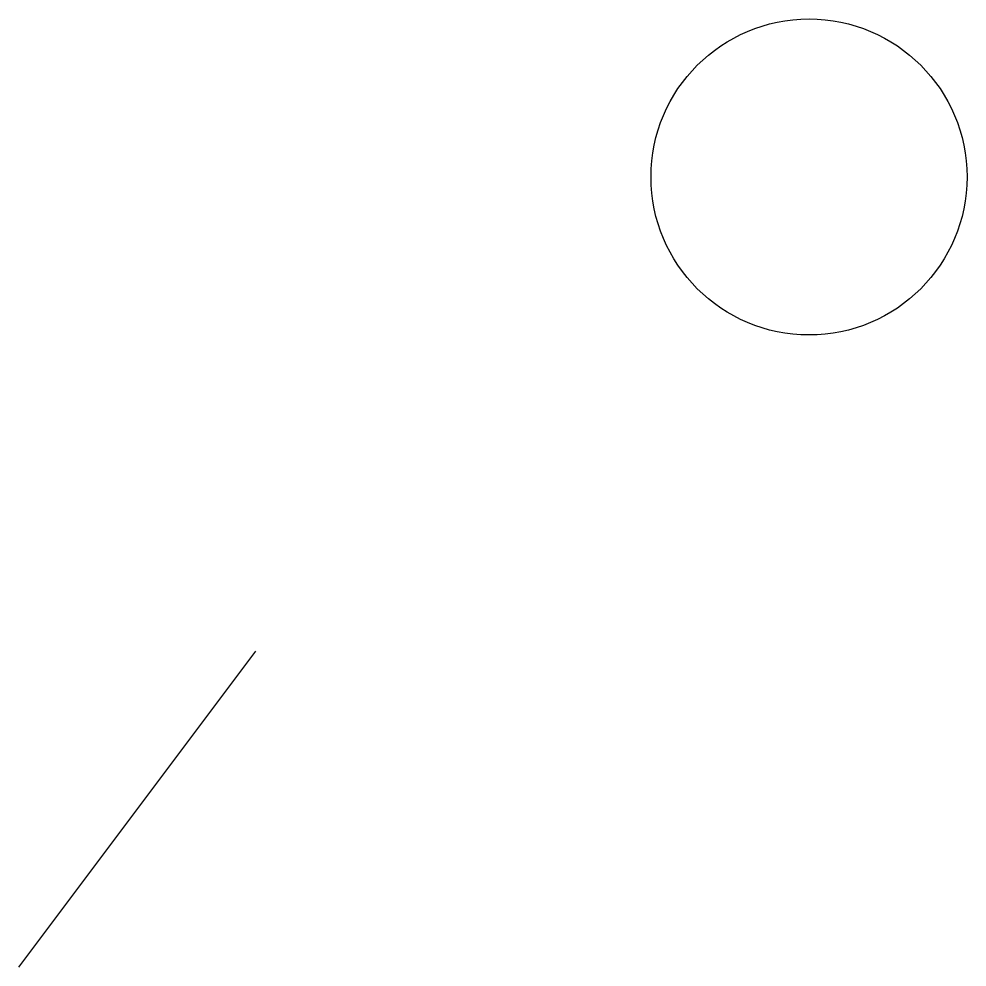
# Model space of a CAD drawing. Header units: inches. Extents: x 0 to 12, y 0 to 12.
import ezdxf

# ---------------------------------------------------------------- set-up
doc = ezdxf.new("R2010")
doc.units = ezdxf.units.IN
doc.header["$MEASUREMENT"] = 0

msp = doc.modelspace()

# ---------------------------------------------------------------- linework, layer by layer
msp.add_line((0, 0), (3, 4))
msp.add_circle((10, 10), 2)

doc.saveas('drawing.dxf')
